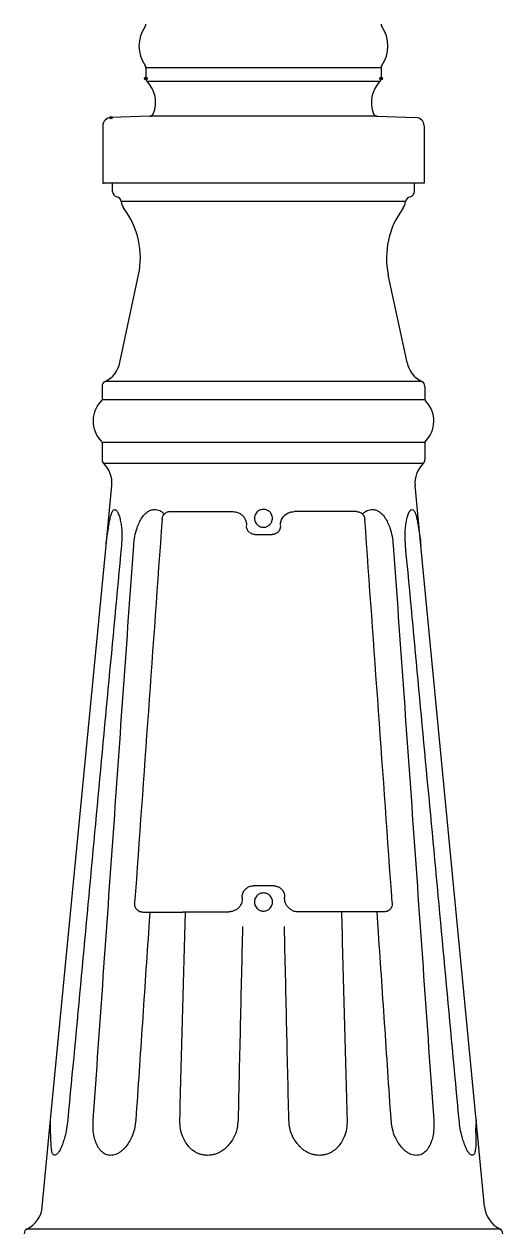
# Model space of a CAD drawing. Extents: x 0 to 275, y 0 to 470.
# Drawn here: x 54.8 to 84.8, y 46 to 121.9 of the extents above; entities that cross this region are included whole.
import ezdxf

# ---------------------------------------------------------------- set-up
doc = ezdxf.new("R2010")
doc.units = 0
doc.layers.add('LIVELLO_1', color=160, linetype='Continuous')

# ---------------------------------------------------------------- blocks, each defined once
blk = doc.blocks.new('AI9-BLK1')
at = {"layer": 'LIVELLO_1', "color": 7}
for p, q in [((-75.421, -116.039), (-75.421, -116.706)), ((-60.686, -116.039), (-75.421, -116.039)), ((-60.686, -116.039), (-60.686, -116.706)), ((-75.35, -116.884), (-60.758, -116.884)), ((-78.121, -119.672), (-78.121, -123.27)), ((-75.182, -119.071), (-77.605, -119.159)), ((-74.078, -119.071), (-75.182, -119.071)), ((-62.027, -119.071), (-74.078, -119.071)), ((-60.92, -119.071), (-62.027, -119.071)), ((-60.92, -119.071), (-58.503, -119.159)), ((-57.987, -119.672), (-57.987, -123.27)), ((-78.121, -123.27), (-78.043, -123.27)), ((-68.052, -123.27), (-78.043, -123.27)), ((-58.593, -123.27), (-77.515, -123.27)), ((-77.515, -123.785), (-77.515, -123.27)), ((-58.151, -123.27), (-68.052, -123.27)), ((-58.593, -123.785), (-58.593, -123.27)), ((-57.987, -123.27), (-58.151, -123.27)), ((-59.147, -124.425), (-76.961, -124.425)), ((-77.045, -134.519), (-75.878, -129.013)), ((-59.058, -134.519), (-60.232, -129.013)), ((-58.137, -135.697), (-77.97, -135.697)), ((-78.163, -136.007), (-78.163, -136.859)), ((-57.943, -136.007), (-57.943, -136.859)), ((-57.943, -136.859), (-78.163, -136.859)), ((-78.163, -139.5), (-57.943, -139.5)), ((-78.163, -139.5), (-78.163, -140.599)), ((-57.943, -139.5), (-57.943, -140.599)), ((-58.044, -140.841), (-78.063, -140.841)), ((-77.917, -145.981), (-77.559, -142.229)), ((-58.19, -145.981), (-58.552, -142.229)), ((-64.975, -143.86), (-66.137, -143.86)), ((-64.624, -143.86), (-64.975, -143.86)), ((-63.379, -143.86), (-64.624, -143.86)), ((-62.198, -143.855), (-63.379, -143.86)), ((-68.603, -145.289), (-67.806, -145.289)), ((-67.806, -145.289), (-67.507, -145.289)), ((-81.386, -181.985), (-77.917, -145.981)), ((-54.722, -181.985), (-58.19, -145.981)), ((-67.408, -167.316), (-68.7, -167.316)), ((-63.166, -168.947), (-65.877, -168.947)), ((-60.932, -168.951), (-63.166, -168.947)), ((-60.473, -168.951), (-60.932, -168.951)), ((-81.909, -187.445), (-81.386, -181.985)), ((-54.198, -187.445), (-54.722, -181.985)), ((-82.858, -188.82), (-53.25, -188.82))]:
    blk.add_line(p, q, dxfattribs=at)
for points in [[(-73.879, -143.842), (-73.808, -143.842), (-73.733, -143.842)], [(-75.401, -168.969), (-75.288, -168.969), (-75.176, -168.969)]]:
    blk.add_lwpolyline(points, dxfattribs=at)
for centre, major_axis, ratio in [((-75.423, -116.706), (0.0798, 0), 0.989437), ((-60.686, -116.706), (0.0814, 0), 0.969313), ((-77.605, -119.159), (0.0808, 0), 0.950981)]:
    blk.add_ellipse(centre, major_axis=major_axis, ratio=ratio, dxfattribs=at)
for points in [[(-75.47, -113.452), (-75.98, -114.185), (-75.98, -115.161), (-75.47, -115.896)], [(-75.47, -113.452), (-75.438, -113.407), (-75.421, -113.357), (-75.421, -113.303)], [(-60.686, -113.303), (-60.686, -113.357), (-60.673, -113.407), (-60.638, -113.452)], [(-60.638, -115.896), (-60.128, -115.161), (-60.128, -114.185), (-60.638, -113.452)], [(-75.421, -116.039), (-75.421, -115.987), (-75.438, -115.937), (-75.47, -115.896)], [(-60.638, -115.896), (-60.673, -115.937), (-60.686, -115.987), (-60.686, -116.039)], [(-75.421, -116.706), (-75.421, -116.774), (-75.396, -116.837), (-75.35, -116.884)], [(-60.758, -116.884), (-60.711, -116.837), (-60.686, -116.774), (-60.686, -116.706)], [(-74.956, -118.912), (-74.671, -118.221), (-74.824, -117.422), (-75.35, -116.884)], [(-60.758, -116.884), (-61.283, -117.422), (-61.436, -118.221), (-61.151, -118.912)], [(-75.182, -119.071), (-75.085, -119.071), (-74.998, -119.008), (-74.956, -118.912)], [(-61.151, -118.912), (-61.11, -119.008), (-61.022, -119.071), (-60.92, -119.071)], [(-77.605, -119.159), (-77.892, -119.159), (-78.121, -119.39), (-78.121, -119.672)], [(-57.987, -119.672), (-57.987, -119.39), (-58.218, -119.159), (-58.503, -119.159)], [(-77.515, -123.785), (-77.515, -123.953), (-77.396, -124.09), (-77.235, -124.122)], [(-76.961, -124.425), (-76.976, -124.274), (-77.086, -124.149), (-77.235, -124.122)], [(-58.868, -124.122), (-59.019, -124.149), (-59.133, -124.274), (-59.147, -124.425)], [(-58.868, -124.122), (-58.711, -124.09), (-58.593, -123.953), (-58.593, -123.785)], [(-76.961, -124.425), (-76.945, -124.583), (-76.887, -124.733), (-76.792, -124.859)], [(-76.961, -124.425), (-76.945, -124.583), (-76.887, -124.733), (-76.792, -124.859)], [(-75.878, -129.013), (-75.569, -127.559), (-75.903, -126.047), (-76.792, -124.859)], [(-59.315, -124.859), (-60.207, -126.047), (-60.538, -127.559), (-60.232, -129.013)], [(-59.315, -124.859), (-59.22, -124.733), (-59.162, -124.583), (-59.147, -124.425)], [(-77.97, -135.697), (-77.498, -135.466), (-77.155, -135.032), (-77.045, -134.519)], [(-59.058, -134.519), (-58.95, -135.032), (-58.61, -135.466), (-58.137, -135.697)], [(-77.97, -135.697), (-78.089, -135.756), (-78.163, -135.878), (-78.163, -136.007)], [(-57.943, -136.007), (-57.943, -135.878), (-58.019, -135.756), (-58.137, -135.697)], [(-78.163, -140.599), (-78.163, -140.687), (-78.128, -140.778), (-78.063, -140.841)], [(-77.559, -142.229), (-77.506, -141.716), (-77.692, -141.203), (-78.063, -140.841)], [(-58.044, -140.841), (-58.415, -141.203), (-58.603, -141.716), (-58.552, -142.229)], [(-58.044, -140.841), (-57.98, -140.778), (-57.943, -140.687), (-57.943, -140.599)], [(-82.858, -188.82), (-82.325, -188.555), (-81.967, -188.04), (-81.909, -187.445)], [(-54.198, -187.445), (-54.141, -188.04), (-53.782, -188.555), (-53.25, -188.82)], [(-82.858, -188.82), (-82.974, -188.879), (-83.043, -188.996), (-83.043, -189.127)], [(-53.06, -189.127), (-53.06, -188.996), (-53.133, -188.879), (-53.25, -188.82)]]:
    blk.add_open_spline(points, degree=3, dxfattribs=at)
for points, knots in [([(-78.163, -136.859), (-78.892, -137.56), (-78.918, -138.718), (-78.216, -139.446), (-78.2, -139.462), (-78.182, -139.482), (-78.163, -139.5)], [0, 0, 0, 0, 1, 1, 1, 2, 2, 2, 2]), ([(-57.943, -139.5), (-57.218, -138.801), (-57.192, -137.641), (-57.892, -136.913), (-57.91, -136.893), (-57.924, -136.875), (-57.943, -136.859)], [0, 0, 0, 0, 1, 1, 1, 2, 2, 2, 2]), ([(-77.917, -145.981), (-77.895, -145.786), (-77.873, -145.596), (-77.848, -145.404), (-77.825, -145.232), (-77.795, -145.06), (-77.767, -144.893), (-77.749, -144.78), (-77.734, -144.665), (-77.712, -144.556), (-77.692, -144.45), (-77.672, -144.346), (-77.648, -144.244), (-77.637, -144.194), (-77.628, -144.149), (-77.612, -144.106), (-77.603, -144.056), (-77.586, -144.013), (-77.568, -143.968), (-77.561, -143.941), (-77.551, -143.911), (-77.535, -143.88), (-77.524, -143.853), (-77.506, -143.828), (-77.484, -143.803), (-77.473, -143.783), (-77.454, -143.765), (-77.434, -143.753), (-77.415, -143.74), (-77.394, -143.731), (-77.371, -143.731), (-77.348, -143.731), (-77.323, -143.74), (-77.306, -143.753), (-77.283, -143.765), (-77.265, -143.783), (-77.246, -143.803), (-77.228, -143.828), (-77.209, -143.853), (-77.19, -143.88), (-77.177, -143.905), (-77.162, -143.941), (-77.151, -143.968), (-77.133, -144.013), (-77.118, -144.056), (-77.1, -144.102), (-77.086, -144.149), (-77.069, -144.192), (-77.058, -144.244), (-77.033, -144.343), (-77.012, -144.45), (-76.994, -144.556), (-76.972, -144.665), (-76.956, -144.78), (-76.945, -144.893), (-76.932, -145.062), (-76.924, -145.237), (-76.924, -145.408), (-76.924, -145.596), (-76.943, -145.786), (-76.954, -145.981)], [0, 0, 0, 0, 1, 1, 1, 2, 2, 2, 3, 3, 3, 4, 4, 4, 5, 5, 5, 6, 6, 6, 7, 7, 7, 8, 8, 8, 9, 9, 9, 10, 10, 10, 11, 11, 11, 12, 12, 12, 13, 13, 13, 14, 14, 14, 15, 15, 15, 16, 16, 16, 17, 17, 17, 18, 18, 18, 19, 19, 19, 20, 20, 20, 20]), ([(-76.183, -145.981), (-76.167, -145.781), (-76.144, -145.589), (-76.112, -145.397), (-76.079, -145.221), (-76.031, -145.049), (-75.975, -144.882), (-75.935, -144.764), (-75.887, -144.651), (-75.831, -144.54), (-75.785, -144.434), (-75.728, -144.337), (-75.666, -144.237), (-75.635, -144.192), (-75.604, -144.149), (-75.569, -144.106), (-75.535, -144.065), (-75.5, -144.025), (-75.463, -143.986), (-75.428, -143.959), (-75.401, -143.934), (-75.368, -143.905), (-75.339, -143.885), (-75.306, -143.864), (-75.275, -143.846)], [0, 0, 0, 0, 1, 1, 1, 2, 2, 2, 3, 3, 3, 4, 4, 4, 5, 5, 5, 6, 6, 6, 7, 7, 7, 8, 8, 8, 8]), ([(-75.275, -143.846), (-75.255, -143.83), (-75.231, -143.819), (-75.211, -143.808), (-75.182, -143.796), (-75.155, -143.783), (-75.129, -143.772), (-75.088, -143.76), (-75.054, -143.749), (-75.012, -143.74), (-74.972, -143.731), (-74.93, -143.729), (-74.886, -143.729), (-74.833, -143.729), (-74.771, -143.731), (-74.716, -143.746), (-74.657, -143.76), (-74.601, -143.776), (-74.55, -143.796), (-74.513, -143.817), (-74.477, -143.835), (-74.44, -143.855), (-74.407, -143.873), (-74.378, -143.898), (-74.349, -143.925), (-74.331, -143.941), (-74.312, -143.95), (-74.294, -143.968), (-74.283, -143.979), (-74.272, -143.991), (-74.261, -143.998)], [0, 0, 0, 0, 1, 1, 1, 2, 2, 2, 3, 3, 3, 4, 4, 4, 5, 5, 5, 6, 6, 6, 7, 7, 7, 8, 8, 8, 9, 9, 9, 10, 10, 10, 10]), ([(-74.378, -144.192), (-74.363, -144.156), (-74.349, -144.124), (-74.331, -144.09), (-74.307, -144.056), (-74.287, -144.029), (-74.261, -143.998)], [0, 0, 0, 0, 1, 1, 1, 2, 2, 2, 2]), ([(-74.261, -143.998), (-74.232, -143.973), (-74.206, -143.943), (-74.173, -143.923), (-74.141, -143.898), (-74.104, -143.885), (-74.067, -143.871)], [0, 0, 0, 0, 1, 1, 1, 2, 2, 2, 2]), ([(-74.067, -143.871), (-74.042, -143.864), (-74.011, -143.86), (-73.986, -143.855), (-73.956, -143.848), (-73.93, -143.846), (-73.903, -143.842)], [0, 0, 0, 0, 1, 1, 1, 2, 2, 2, 2]), ([(-73.733, -143.842), (-73.527, -143.842), (-73.319, -143.846), (-73.11, -143.848), (-72.904, -143.848), (-72.696, -143.848), (-72.493, -143.853)], [0, 0, 0, 0, 1, 1, 1, 2, 2, 2, 2]), ([(-72.493, -143.853), (-72.493, -143.853), (-72.24, -143.853), (-72.24, -143.853), (-72.24, -143.853), (-71.941, -143.853), (-71.941, -143.853), (-71.941, -143.853), (-71.554, -143.853), (-71.554, -143.853), (-71.411, -143.855), (-71.267, -143.855), (-71.126, -143.855)], [0, 0, 0, 0, 1, 1, 1, 2, 2, 2, 3, 3, 3, 4, 4, 4, 4]), ([(-71.126, -143.855), (-71.126, -143.855), (-70.547, -143.855), (-70.547, -143.855), (-70.353, -143.86), (-70.163, -143.86), (-69.968, -143.86)], [0, 0, 0, 0, 1, 1, 1, 2, 2, 2, 2]), ([(-69.968, -143.86), (-69.913, -143.86), (-69.858, -143.864), (-69.804, -143.873), (-69.751, -143.88), (-69.7, -143.896), (-69.654, -143.918), (-69.605, -143.937), (-69.561, -143.959), (-69.517, -143.984), (-69.48, -144.007), (-69.447, -144.036), (-69.411, -144.061), (-69.383, -144.09), (-69.352, -144.117), (-69.327, -144.145), (-69.316, -144.156), (-69.309, -144.167), (-69.297, -144.176), (-69.294, -144.185), (-69.286, -144.192), (-69.283, -144.201)], [0, 0, 0, 0, 1, 1, 1, 2, 2, 2, 3, 3, 3, 4, 4, 4, 5, 5, 5, 6, 6, 6, 7, 7, 7, 7]), ([(-68.052, -143.717), (-68.121, -143.722), (-68.19, -143.729), (-68.253, -143.749), (-68.316, -143.772), (-68.366, -143.803), (-68.415, -143.848), (-68.452, -143.88), (-68.484, -143.916), (-68.51, -143.955), (-68.536, -143.993), (-68.559, -144.036), (-68.577, -144.079), (-68.587, -144.113), (-68.598, -144.145), (-68.605, -144.176), (-68.612, -144.208), (-68.612, -144.244), (-68.612, -144.276), (-68.612, -144.31), (-68.612, -144.343), (-68.605, -144.375), (-68.598, -144.409), (-68.591, -144.441), (-68.577, -144.47), (-68.559, -144.515), (-68.536, -144.556), (-68.51, -144.597), (-68.484, -144.633), (-68.452, -144.671), (-68.415, -144.703), (-68.366, -144.741), (-68.316, -144.78), (-68.253, -144.802), (-68.19, -144.823), (-68.121, -144.83), (-68.052, -144.834)], [0, 0, 0, 0, 1, 1, 1, 2, 2, 2, 3, 3, 3, 4, 4, 4, 5, 5, 5, 6, 6, 6, 7, 7, 7, 8, 8, 8, 9, 9, 9, 10, 10, 10, 11, 11, 11, 12, 12, 12, 12]), ([(-67.841, -143.758), (-67.876, -143.746), (-67.911, -143.731), (-67.945, -143.729), (-67.98, -143.722), (-68.017, -143.717), (-68.052, -143.717)], [0, 0, 0, 0, 1, 1, 1, 2, 2, 2, 2]), ([(-67.818, -144.784), (-67.787, -144.766), (-67.759, -144.753), (-67.734, -144.73), (-67.704, -144.717), (-67.679, -144.692), (-67.655, -144.667), (-67.63, -144.642), (-67.609, -144.617), (-67.586, -144.585), (-67.567, -144.556), (-67.551, -144.522), (-67.535, -144.491), (-67.526, -144.456), (-67.514, -144.425), (-67.507, -144.387), (-67.496, -144.35), (-67.496, -144.314), (-67.496, -144.276), (-67.496, -144.237), (-67.496, -144.201), (-67.507, -144.167), (-67.514, -144.126), (-67.526, -144.093), (-67.535, -144.061), (-67.551, -144.025), (-67.567, -143.993), (-67.591, -143.961), (-67.609, -143.934), (-67.635, -143.902), (-67.66, -143.878), (-67.686, -143.853), (-67.716, -143.83), (-67.743, -143.808), (-67.774, -143.79), (-67.806, -143.776), (-67.841, -143.758)], [0, 0, 0, 0, 1, 1, 1, 2, 2, 2, 3, 3, 3, 4, 4, 4, 5, 5, 5, 6, 6, 6, 7, 7, 7, 8, 8, 8, 9, 9, 9, 10, 10, 10, 11, 11, 11, 12, 12, 12, 12]), ([(-66.799, -144.169), (-66.799, -144.167), (-66.791, -144.16), (-66.789, -144.156), (-66.785, -144.151), (-66.78, -144.145), (-66.778, -144.142), (-66.771, -144.138), (-66.767, -144.135), (-66.762, -144.126), (-66.76, -144.124), (-66.755, -144.12), (-66.753, -144.117), (-66.747, -144.113), (-66.743, -144.109), (-66.741, -144.106), (-66.736, -144.102), (-66.734, -144.097), (-66.727, -144.093), (-66.727, -144.09), (-66.723, -144.086), (-66.716, -144.081), (-66.716, -144.079), (-66.711, -144.074), (-66.704, -144.072), (-66.704, -144.068), (-66.702, -144.068), (-66.692, -144.061), (-66.69, -144.061), (-66.69, -144.056), (-66.683, -144.054), (-66.678, -144.05), (-66.678, -144.047), (-66.672, -144.047), (-66.667, -144.043), (-66.667, -144.038), (-66.66, -144.036), (-66.66, -144.036), (-66.658, -144.036), (-66.658, -144.031), (-66.653, -144.031), (-66.648, -144.029), (-66.648, -144.029), (-66.648, -144.025), (-66.646, -144.025), (-66.646, -144.025), (-66.641, -144.025), (-66.639, -144.02), (-66.639, -144.018), (-66.639, -144.018), (-66.634, -144.018), (-66.634, -144.018), (-66.63, -144.013), (-66.627, -144.013), (-66.627, -144.013), (-66.627, -144.013), (-66.623, -144.011), (-66.623, -144.011), (-66.623, -144.011), (-66.623, -144.007), (-66.621, -144.007), (-66.621, -144.007), (-66.616, -144.007), (-66.616, -144.007)], [0, 0, 0, 0, 1, 1, 1, 2, 2, 2, 3, 3, 3, 4, 4, 4, 5, 5, 5, 6, 6, 6, 7, 7, 7, 8, 8, 8, 9, 9, 9, 10, 10, 10, 11, 11, 11, 12, 12, 12, 13, 13, 13, 14, 14, 14, 15, 15, 15, 16, 16, 16, 17, 17, 17, 18, 18, 18, 19, 19, 19, 20, 20, 20, 21, 21, 21, 21]), ([(-66.799, -144.169), (-66.797, -144.167), (-66.791, -144.16), (-66.789, -144.156), (-66.78, -144.145), (-66.771, -144.138), (-66.767, -144.131), (-66.755, -144.12), (-66.743, -144.109), (-66.734, -144.097), (-66.723, -144.09), (-66.711, -144.079), (-66.702, -144.068), (-66.685, -144.056), (-66.672, -144.047), (-66.658, -144.031), (-66.641, -144.025), (-66.627, -144.013), (-66.616, -144.007)], [0, 0, 0, 0, 1, 1, 1, 2, 2, 2, 3, 3, 3, 4, 4, 4, 5, 5, 5, 6, 6, 6, 6]), ([(-66.616, -144.007), (-66.602, -143.993), (-66.59, -143.991), (-66.579, -143.979), (-66.565, -143.973), (-66.551, -143.961), (-66.533, -143.955), (-66.51, -143.943), (-66.488, -143.934), (-66.464, -143.923), (-66.438, -143.911), (-66.407, -143.902), (-66.382, -143.891)], [0, 0, 0, 0, 1, 1, 1, 2, 2, 2, 3, 3, 3, 4, 4, 4, 4]), ([(-66.616, -144.007), (-66.579, -143.979), (-66.539, -143.959), (-66.502, -143.941), (-66.464, -143.923), (-66.422, -143.905), (-66.382, -143.891)], [0, 0, 0, 0, 1, 1, 1, 2, 2, 2, 2]), ([(-66.382, -143.891), (-66.34, -143.885), (-66.301, -143.873), (-66.263, -143.871), (-66.225, -143.864), (-66.183, -143.86), (-66.144, -143.86)], [0, 0, 0, 0, 1, 1, 1, 2, 2, 2, 2]), ([(-66.382, -143.891), (-66.364, -143.889), (-66.349, -143.885), (-66.331, -143.88), (-66.316, -143.878), (-66.299, -143.873), (-66.283, -143.871)], [0, 0, 0, 0, 1, 1, 1, 2, 2, 2, 2]), ([(-62.198, -143.855), (-62.173, -143.86), (-62.147, -143.866), (-62.117, -143.871), (-62.092, -143.873), (-62.063, -143.88), (-62.039, -143.885)], [0, 0, 0, 0, 1, 1, 1, 2, 2, 2, 2]), ([(-62.039, -143.885), (-62.001, -143.898), (-61.968, -143.916), (-61.939, -143.937), (-61.909, -143.955), (-61.881, -143.979), (-61.853, -144.007)], [0, 0, 0, 0, 1, 1, 1, 2, 2, 2, 2]), ([(-61.853, -144.007), (-61.844, -143.993), (-61.827, -143.984), (-61.818, -143.973), (-61.8, -143.959), (-61.782, -143.941), (-61.763, -143.925), (-61.73, -143.898), (-61.701, -143.878), (-61.663, -143.855), (-61.631, -143.835), (-61.594, -143.817), (-61.557, -143.796), (-61.504, -143.776), (-61.448, -143.76), (-61.392, -143.746), (-61.334, -143.731), (-61.277, -143.729), (-61.217, -143.729), (-61.177, -143.729), (-61.135, -143.731), (-61.096, -143.74), (-61.057, -143.749), (-61.015, -143.76), (-60.978, -143.772), (-60.952, -143.783), (-60.925, -143.796), (-60.899, -143.808), (-60.876, -143.819), (-60.855, -143.83), (-60.832, -143.846)], [0, 0, 0, 0, 1, 1, 1, 2, 2, 2, 3, 3, 3, 4, 4, 4, 5, 5, 5, 6, 6, 6, 7, 7, 7, 8, 8, 8, 9, 9, 9, 10, 10, 10, 10]), ([(-61.853, -144.007), (-61.825, -144.036), (-61.8, -144.068), (-61.782, -144.102), (-61.758, -144.135), (-61.745, -144.169), (-61.725, -144.208)], [0, 0, 0, 0, 1, 1, 1, 2, 2, 2, 2]), ([(-60.832, -143.846), (-60.8, -143.864), (-60.77, -143.885), (-60.742, -143.905), (-60.707, -143.934), (-60.68, -143.959), (-60.645, -143.986), (-60.605, -144.025), (-60.568, -144.065), (-60.536, -144.106), (-60.503, -144.149), (-60.468, -144.192), (-60.441, -144.237), (-60.378, -144.337), (-60.322, -144.434), (-60.276, -144.54), (-60.221, -144.651), (-60.172, -144.764), (-60.132, -144.882), (-60.075, -145.049), (-60.031, -145.221), (-59.997, -145.397), (-59.964, -145.589), (-59.943, -145.781), (-59.925, -145.981)], [0, 0, 0, 0, 1, 1, 1, 2, 2, 2, 3, 3, 3, 4, 4, 4, 5, 5, 5, 6, 6, 6, 7, 7, 7, 8, 8, 8, 8]), ([(-59.156, -145.981), (-59.165, -145.786), (-59.184, -145.596), (-59.184, -145.408), (-59.184, -145.237), (-59.177, -145.062), (-59.162, -144.893), (-59.151, -144.78), (-59.133, -144.665), (-59.114, -144.556), (-59.096, -144.45), (-59.076, -144.343), (-59.049, -144.244), (-59.038, -144.192), (-59.023, -144.149), (-59.008, -144.102), (-58.99, -144.056), (-58.975, -144.013), (-58.957, -143.968), (-58.945, -143.937), (-58.931, -143.905), (-58.917, -143.88), (-58.901, -143.853), (-58.88, -143.828), (-58.862, -143.803), (-58.844, -143.783), (-58.824, -143.765), (-58.804, -143.753), (-58.78, -143.74), (-58.76, -143.731), (-58.736, -143.731), (-58.716, -143.731), (-58.693, -143.74), (-58.674, -143.753), (-58.654, -143.765), (-58.634, -143.783), (-58.621, -143.803), (-58.603, -143.828), (-58.584, -143.853), (-58.572, -143.88), (-58.559, -143.911), (-58.546, -143.941), (-58.535, -143.968), (-58.521, -144.013), (-58.508, -144.056), (-58.495, -144.106), (-58.48, -144.149), (-58.471, -144.194), (-58.459, -144.244), (-58.436, -144.346), (-58.415, -144.45), (-58.396, -144.556), (-58.376, -144.665), (-58.36, -144.78), (-58.338, -144.893), (-58.313, -145.06), (-58.283, -145.232), (-58.262, -145.404), (-58.232, -145.596), (-58.214, -145.786), (-58.19, -145.981)], [0, 0, 0, 0, 1, 1, 1, 2, 2, 2, 3, 3, 3, 4, 4, 4, 5, 5, 5, 6, 6, 6, 7, 7, 7, 8, 8, 8, 9, 9, 9, 10, 10, 10, 11, 11, 11, 12, 12, 12, 13, 13, 13, 14, 14, 14, 15, 15, 15, 16, 16, 16, 17, 17, 17, 18, 18, 18, 19, 19, 19, 20, 20, 20, 20]), ([(-74.407, -144.337), (-74.692, -148.341), (-74.979, -152.355), (-75.264, -156.361), (-75.551, -160.368), (-75.836, -164.379), (-76.125, -168.391)], [0, 0, 0, 0, 1, 1, 1, 2, 2, 2, 2]), ([(-74.407, -144.337), (-74.405, -144.31), (-74.396, -144.287), (-74.393, -144.262), (-74.387, -144.237), (-74.382, -144.215), (-74.378, -144.192)], [0, 0, 0, 0, 1, 1, 1, 2, 2, 2, 2]), ([(-69.283, -144.201), (-69.239, -144.267), (-69.197, -144.332), (-69.173, -144.402), (-69.144, -144.47), (-69.128, -144.547), (-69.119, -144.626)], [0, 0, 0, 0, 1, 1, 1, 2, 2, 2, 2]), ([(-69.122, -144.585), (-69.122, -144.604), (-69.122, -144.621), (-69.119, -144.64), (-69.119, -144.64), (-69.119, -144.699), (-69.119, -144.699)], [0, 0, 0, 0, 1, 1, 1, 2, 2, 2, 2]), ([(-69.084, -144.954), (-69.093, -144.922), (-69.102, -144.888), (-69.113, -144.854), (-69.115, -144.818), (-69.115, -144.787), (-69.115, -144.748)], [0, 0, 0, 0, 1, 1, 1, 2, 2, 2, 2]), ([(-68.052, -144.834), (-68.013, -144.83), (-67.971, -144.83), (-67.931, -144.823), (-67.894, -144.816), (-67.856, -144.798), (-67.818, -144.784)], [0, 0, 0, 0, 1, 1, 1, 2, 2, 2, 2]), ([(-66.994, -144.748), (-66.994, -144.787), (-66.994, -144.818), (-66.998, -144.854), (-67.001, -144.888), (-67.012, -144.922), (-67.023, -144.954)], [0, 0, 0, 0, 1, 1, 1, 2, 2, 2, 2]), ([(-66.992, -144.626), (-66.981, -144.583), (-66.979, -144.54), (-66.968, -144.497), (-66.956, -144.456), (-66.943, -144.416), (-66.924, -144.375)], [0, 0, 0, 0, 1, 1, 1, 2, 2, 2, 2]), ([(-66.992, -144.699), (-66.992, -144.676), (-66.986, -144.658), (-66.986, -144.64), (-66.986, -144.64), (-66.986, -144.585), (-66.986, -144.585)], [0, 0, 0, 0, 1, 1, 1, 2, 2, 2, 2]), ([(-66.986, -144.585), (-66.979, -144.547), (-66.972, -144.513), (-66.961, -144.477), (-66.954, -144.445), (-66.937, -144.409), (-66.924, -144.375)], [0, 0, 0, 0, 1, 1, 1, 2, 2, 2, 2]), ([(-66.924, -144.375), (-66.924, -144.375), (-66.924, -144.368), (-66.924, -144.368), (-66.919, -144.368), (-66.919, -144.364), (-66.919, -144.364), (-66.919, -144.362), (-66.917, -144.357), (-66.917, -144.357), (-66.917, -144.352), (-66.912, -144.352), (-66.912, -144.35), (-66.912, -144.346), (-66.912, -144.346), (-66.91, -144.343), (-66.91, -144.343), (-66.91, -144.337), (-66.91, -144.337), (-66.906, -144.337), (-66.906, -144.332), (-66.906, -144.332), (-66.903, -144.328), (-66.903, -144.326), (-66.903, -144.326), (-66.903, -144.326), (-66.899, -144.321), (-66.899, -144.321), (-66.899, -144.319), (-66.899, -144.314), (-66.894, -144.314), (-66.894, -144.31), (-66.894, -144.31), (-66.891, -144.31), (-66.891, -144.31), (-66.891, -144.303), (-66.891, -144.303), (-66.891, -144.3), (-66.887, -144.3), (-66.887, -144.3), (-66.887, -144.296), (-66.887, -144.294), (-66.884, -144.294), (-66.884, -144.294), (-66.88, -144.287), (-66.88, -144.287), (-66.88, -144.287), (-66.88, -144.28), (-66.88, -144.28), (-66.875, -144.28), (-66.875, -144.276), (-66.875, -144.276), (-66.875, -144.276), (-66.875, -144.274), (-66.873, -144.269), (-66.873, -144.269), (-66.868, -144.269), (-66.868, -144.267), (-66.868, -144.267), (-66.866, -144.262), (-66.866, -144.262), (-66.866, -144.262), (-66.866, -144.258), (-66.866, -144.258), (-66.866, -144.258), (-66.862, -144.255), (-66.862, -144.255), (-66.859, -144.251), (-66.859, -144.248), (-66.859, -144.248), (-66.859, -144.248), (-66.855, -144.244), (-66.855, -144.244), (-66.855, -144.244), (-66.855, -144.239), (-66.855, -144.239), (-66.85, -144.237), (-66.85, -144.237), (-66.848, -144.237), (-66.848, -144.237), (-66.848, -144.233), (-66.848, -144.233), (-66.848, -144.23), (-66.842, -144.23), (-66.842, -144.226), (-66.842, -144.226), (-66.84, -144.224), (-66.84, -144.224), (-66.84, -144.224), (-66.836, -144.224), (-66.836, -144.219), (-66.836, -144.219), (-66.836, -144.215), (-66.836, -144.215), (-66.831, -144.215), (-66.831, -144.212), (-66.831, -144.212), (-66.831, -144.212), (-66.829, -144.208), (-66.829, -144.208), (-66.829, -144.208), (-66.824, -144.206), (-66.824, -144.206), (-66.824, -144.206), (-66.824, -144.201), (-66.824, -144.201), (-66.824, -144.201), (-66.822, -144.201), (-66.822, -144.201), (-66.822, -144.201), (-66.822, -144.194), (-66.822, -144.194), (-66.822, -144.194), (-66.822, -144.192), (-66.817, -144.192), (-66.817, -144.192), (-66.815, -144.192), (-66.815, -144.192), (-66.815, -144.192), (-66.815, -144.187), (-66.815, -144.187), (-66.815, -144.187), (-66.815, -144.185), (-66.815, -144.185), (-66.815, -144.185), (-66.811, -144.185), (-66.811, -144.185), (-66.811, -144.185), (-66.811, -144.181), (-66.811, -144.181), (-66.811, -144.181), (-66.806, -144.176), (-66.806, -144.176), (-66.806, -144.176), (-66.804, -144.176), (-66.804, -144.176), (-66.804, -144.176), (-66.804, -144.174), (-66.804, -144.174), (-66.804, -144.174), (-66.804, -144.169), (-66.804, -144.169), (-66.804, -144.169), (-66.799, -144.169), (-66.799, -144.169)], [0, 0, 0, 0, 1, 1, 1, 2, 2, 2, 3, 3, 3, 4, 4, 4, 5, 5, 5, 6, 6, 6, 7, 7, 7, 8, 8, 8, 9, 9, 9, 10, 10, 10, 11, 11, 11, 12, 12, 12, 13, 13, 13, 14, 14, 14, 15, 15, 15, 16, 16, 16, 17, 17, 17, 18, 18, 18, 19, 19, 19, 20, 20, 20, 21, 21, 21, 22, 22, 22, 23, 23, 23, 24, 24, 24, 25, 25, 25, 26, 26, 26, 27, 27, 27, 28, 28, 28, 29, 29, 29, 30, 30, 30, 31, 31, 31, 32, 32, 32, 33, 33, 33, 34, 34, 34, 35, 35, 35, 36, 36, 36, 37, 37, 37, 38, 38, 38, 39, 39, 39, 40, 40, 40, 41, 41, 41, 42, 42, 42, 43, 43, 43, 44, 44, 44, 45, 45, 45, 46, 46, 46, 47, 47, 47, 48, 48, 48, 48]), ([(-66.924, -144.375), (-66.919, -144.362), (-66.91, -144.343), (-66.903, -144.326), (-66.891, -144.31), (-66.884, -144.294), (-66.875, -144.276), (-66.866, -144.258), (-66.855, -144.239), (-66.84, -144.224), (-66.824, -144.206), (-66.815, -144.187), (-66.799, -144.169)], [0, 0, 0, 0, 1, 1, 1, 2, 2, 2, 3, 3, 3, 4, 4, 4, 4]), ([(-61.725, -144.208), (-61.723, -144.233), (-61.719, -144.255), (-61.714, -144.276), (-61.712, -144.303), (-61.705, -144.326), (-61.701, -144.35)], [0, 0, 0, 0, 1, 1, 1, 2, 2, 2, 2]), ([(-59.987, -168.368), (-60.272, -164.366), (-60.556, -160.361), (-60.844, -156.359), (-61.129, -152.357), (-61.416, -148.355), (-61.701, -144.35)], [0, 0, 0, 0, 1, 1, 1, 2, 2, 2, 2]), ([(-69.033, -145.045), (-69.045, -145.035), (-69.051, -145.017), (-69.058, -145.001), (-69.066, -144.986), (-69.075, -144.97), (-69.084, -144.954)], [0, 0, 0, 0, 1, 1, 1, 2, 2, 2, 2]), ([(-68.925, -145.171), (-68.945, -145.155), (-68.969, -145.133), (-68.987, -145.114), (-69.005, -145.094), (-69.02, -145.074), (-69.033, -145.045)], [0, 0, 0, 0, 1, 1, 1, 2, 2, 2, 2]), ([(-68.603, -145.289), (-68.649, -145.284), (-68.704, -145.282), (-68.755, -145.266), (-68.804, -145.246), (-68.848, -145.221), (-68.892, -145.196)], [0, 0, 0, 0, 1, 1, 1, 2, 2, 2, 2]), ([(-67.403, -145.277), (-67.421, -145.282), (-67.441, -145.282), (-67.454, -145.282), (-67.473, -145.284), (-67.491, -145.289), (-67.507, -145.289)], [0, 0, 0, 0, 1, 1, 1, 2, 2, 2, 2]), ([(-67.184, -145.171), (-67.188, -145.178), (-67.2, -145.187), (-67.206, -145.194), (-67.22, -145.201), (-67.232, -145.212), (-67.244, -145.214), (-67.269, -145.23), (-67.29, -145.243), (-67.315, -145.25), (-67.341, -145.264), (-67.376, -145.271), (-67.403, -145.277)], [0, 0, 0, 0, 1, 1, 1, 2, 2, 2, 3, 3, 3, 4, 4, 4, 4]), ([(-67.07, -145.049), (-67.089, -145.074), (-67.105, -145.094), (-67.12, -145.114), (-67.14, -145.133), (-67.162, -145.155), (-67.184, -145.171)], [0, 0, 0, 0, 1, 1, 1, 2, 2, 2, 2]), ([(-67.023, -144.954), (-67.032, -144.97), (-67.042, -144.988), (-67.049, -145.001), (-67.056, -145.017), (-67.063, -145.035), (-67.07, -145.049)], [0, 0, 0, 0, 1, 1, 1, 2, 2, 2, 2]), ([(-76.954, -145.981), (-77.515, -151.979), (-78.074, -157.98), (-78.635, -163.981), (-79.19, -169.985), (-79.751, -175.984), (-80.312, -181.985)], [0, 0, 0, 0, 1, 1, 1, 2, 2, 2, 2]), ([(-78.719, -181.985), (-78.297, -175.984), (-77.88, -169.985), (-77.454, -163.981), (-77.033, -157.98), (-76.609, -151.979), (-76.183, -145.981)], [0, 0, 0, 0, 1, 1, 1, 2, 2, 2, 2]), ([(-59.925, -145.981), (-59.498, -151.979), (-59.074, -157.98), (-58.649, -163.981), (-58.227, -169.985), (-57.81, -175.984), (-57.389, -181.985)], [0, 0, 0, 0, 1, 1, 1, 2, 2, 2, 2]), ([(-55.796, -181.985), (-56.356, -175.984), (-56.913, -169.985), (-57.472, -163.981), (-58.033, -157.98), (-58.593, -151.979), (-59.156, -145.981)], [0, 0, 0, 0, 1, 1, 1, 2, 2, 2, 2]), ([(-69.316, -167.71), (-69.309, -167.694), (-69.304, -167.683), (-69.297, -167.674), (-69.29, -167.658), (-69.283, -167.644), (-69.272, -167.631), (-69.261, -167.617), (-69.25, -167.599), (-69.239, -167.585), (-69.228, -167.568), (-69.216, -167.552), (-69.202, -167.54), (-69.188, -167.522), (-69.173, -167.509), (-69.153, -167.493), (-69.14, -167.479), (-69.119, -167.464), (-69.1, -167.455), (-69.077, -167.43), (-69.051, -167.416), (-69.024, -167.403), (-68.996, -167.387), (-68.969, -167.378), (-68.943, -167.366), (-68.901, -167.346), (-68.866, -167.335), (-68.825, -167.332), (-68.786, -167.321), (-68.742, -167.321), (-68.7, -167.316)], [0, 0, 0, 0, 1, 1, 1, 2, 2, 2, 3, 3, 3, 4, 4, 4, 5, 5, 5, 6, 6, 6, 7, 7, 7, 8, 8, 8, 9, 9, 9, 10, 10, 10, 10]), ([(-67.408, -167.316), (-67.396, -167.316), (-67.383, -167.321), (-67.366, -167.321), (-67.352, -167.321), (-67.339, -167.321), (-67.326, -167.323)], [0, 0, 0, 0, 1, 1, 1, 2, 2, 2, 2]), ([(-67.326, -167.323), (-67.295, -167.328), (-67.264, -167.332), (-67.232, -167.342), (-67.206, -167.346), (-67.176, -167.359), (-67.151, -167.368), (-67.125, -167.38), (-67.1, -167.391), (-67.079, -167.403), (-67.056, -167.416), (-67.032, -167.43), (-67.012, -167.448), (-66.994, -167.461), (-66.975, -167.475), (-66.956, -167.491), (-66.937, -167.504), (-66.919, -167.522), (-66.906, -167.536), (-66.891, -167.552), (-66.88, -167.568), (-66.868, -167.585), (-66.855, -167.599), (-66.848, -167.617), (-66.836, -167.631), (-66.824, -167.644), (-66.817, -167.658), (-66.811, -167.674), (-66.804, -167.683), (-66.799, -167.699), (-66.791, -167.71)], [0, 0, 0, 0, 1, 1, 1, 2, 2, 2, 3, 3, 3, 4, 4, 4, 5, 5, 5, 6, 6, 6, 7, 7, 7, 8, 8, 8, 9, 9, 9, 10, 10, 10, 10]), ([(-69.383, -168.047), (-69.383, -168.135), (-69.383, -168.223), (-69.404, -168.309), (-69.418, -168.386), (-69.453, -168.467), (-69.496, -168.533), (-69.524, -168.58), (-69.557, -168.626), (-69.593, -168.664), (-69.628, -168.703), (-69.663, -168.734), (-69.705, -168.768), (-69.723, -168.782), (-69.745, -168.795), (-69.767, -168.809), (-69.781, -168.823), (-69.804, -168.834), (-69.82, -168.847)], [0, 0, 0, 0, 1, 1, 1, 2, 2, 2, 3, 3, 3, 4, 4, 4, 5, 5, 5, 6, 6, 6, 6]), ([(-69.383, -168.047), (-69.383, -168.002), (-69.383, -167.963), (-69.378, -167.918), (-69.374, -167.884), (-69.365, -167.85), (-69.356, -167.814), (-69.348, -167.794), (-69.341, -167.771), (-69.334, -167.753), (-69.327, -167.739), (-69.323, -167.724), (-69.316, -167.71)], [0, 0, 0, 0, 1, 1, 1, 2, 2, 2, 3, 3, 3, 4, 4, 4, 4]), ([(-68.052, -167.762), (-68.121, -167.764), (-68.194, -167.771), (-68.258, -167.796), (-68.316, -167.814), (-68.375, -167.852), (-68.422, -167.896), (-68.459, -167.927), (-68.492, -167.963), (-68.517, -168.002), (-68.547, -168.042), (-68.568, -168.083), (-68.585, -168.128), (-68.598, -168.16), (-68.605, -168.191), (-68.612, -168.23), (-68.618, -168.262), (-68.623, -168.295), (-68.623, -168.33), (-68.623, -168.366), (-68.618, -168.397), (-68.612, -168.431), (-68.605, -168.463), (-68.598, -168.497), (-68.585, -168.531), (-68.568, -168.574), (-68.547, -168.615), (-68.517, -168.655), (-68.492, -168.693), (-68.459, -168.732), (-68.422, -168.764), (-68.375, -168.807), (-68.316, -168.841), (-68.258, -168.863), (-68.194, -168.884), (-68.121, -168.895), (-68.052, -168.897)], [0, 0, 0, 0, 1, 1, 1, 2, 2, 2, 3, 3, 3, 4, 4, 4, 5, 5, 5, 6, 6, 6, 7, 7, 7, 8, 8, 8, 9, 9, 9, 10, 10, 10, 11, 11, 11, 12, 12, 12, 12]), ([(-68.052, -168.897), (-67.987, -168.895), (-67.913, -168.884), (-67.847, -168.863), (-67.787, -168.841), (-67.734, -168.807), (-67.686, -168.764), (-67.648, -168.732), (-67.616, -168.693), (-67.591, -168.655), (-67.56, -168.615), (-67.54, -168.574), (-67.526, -168.531), (-67.509, -168.497), (-67.503, -168.463), (-67.491, -168.431), (-67.489, -168.397), (-67.485, -168.366), (-67.485, -168.33), (-67.485, -168.295), (-67.489, -168.262), (-67.496, -168.23), (-67.503, -168.191), (-67.509, -168.16), (-67.526, -168.128), (-67.54, -168.083), (-67.56, -168.042), (-67.591, -168.002), (-67.616, -167.963), (-67.648, -167.927), (-67.686, -167.896), (-67.734, -167.852), (-67.787, -167.814), (-67.847, -167.796), (-67.913, -167.771), (-67.987, -167.764), (-68.052, -167.762)], [0, 0, 0, 0, 1, 1, 1, 2, 2, 2, 3, 3, 3, 4, 4, 4, 5, 5, 5, 6, 6, 6, 7, 7, 7, 8, 8, 8, 9, 9, 9, 10, 10, 10, 11, 11, 11, 12, 12, 12, 12]), ([(-66.791, -167.71), (-66.785, -167.724), (-66.78, -167.739), (-66.773, -167.753), (-66.767, -167.771), (-66.76, -167.794), (-66.753, -167.814), (-66.741, -167.85), (-66.734, -167.884), (-66.729, -167.918), (-66.727, -167.963), (-66.727, -168.002), (-66.727, -168.042)], [0, 0, 0, 0, 1, 1, 1, 2, 2, 2, 3, 3, 3, 4, 4, 4, 4]), ([(-65.877, -168.947), (-65.96, -168.94), (-66.044, -168.938), (-66.123, -168.915), (-66.195, -168.897), (-66.261, -168.859), (-66.325, -168.82), (-66.384, -168.777), (-66.44, -168.732), (-66.491, -168.675), (-66.542, -168.626), (-66.59, -168.567), (-66.627, -168.499), (-66.665, -168.436), (-66.692, -168.366), (-66.711, -168.291), (-66.727, -168.21), (-66.727, -168.128), (-66.727, -168.042)], [0, 0, 0, 0, 1, 1, 1, 2, 2, 2, 3, 3, 3, 4, 4, 4, 5, 5, 5, 6, 6, 6, 6]), ([(-76.114, -168.562), (-76.119, -168.533), (-76.119, -168.506), (-76.121, -168.481), (-76.121, -168.456), (-76.121, -168.431), (-76.125, -168.4)], [0, 0, 0, 0, 1, 1, 1, 2, 2, 2, 2]), ([(-75.814, -168.938), (-75.887, -168.895), (-75.96, -168.847), (-76.007, -168.786), (-76.063, -168.725), (-76.088, -168.644), (-76.114, -168.562)], [0, 0, 0, 0, 1, 1, 1, 2, 2, 2, 2]), ([(-75.63, -168.972), (-75.66, -168.965), (-75.692, -168.958), (-75.723, -168.954), (-75.752, -168.947), (-75.781, -168.94), (-75.814, -168.938)], [0, 0, 0, 0, 1, 1, 1, 2, 2, 2, 2]), ([(-75.609, -168.972), (-75.571, -168.972), (-75.54, -168.969), (-75.503, -168.969), (-75.503, -168.969), (-75.401, -168.969), (-75.401, -168.969)], [0, 0, 0, 0, 1, 1, 1, 2, 2, 2, 2]), ([(-75.176, -168.969), (-75.182, -169.116), (-75.195, -169.266), (-75.206, -169.419), (-75.218, -169.566), (-75.224, -169.716), (-75.236, -169.872)], [0, 0, 0, 0, 1, 1, 1, 2, 2, 2, 2]), ([(-75.176, -168.969), (-74.847, -168.965), (-74.519, -168.963), (-74.188, -168.963), (-73.859, -168.958), (-73.532, -168.958), (-73.203, -168.958)], [0, 0, 0, 0, 1, 1, 1, 2, 2, 2, 2]), ([(-73.203, -168.958), (-73.203, -168.958), (-73.143, -168.958), (-73.143, -168.958), (-73.125, -168.958), (-73.106, -168.954), (-73.085, -168.954), (-73.085, -168.954), (-73.011, -168.954), (-73.011, -168.954), (-73.011, -168.954), (-72.94, -168.954), (-72.94, -168.954)], [0, 0, 0, 0, 1, 1, 1, 2, 2, 2, 3, 3, 3, 4, 4, 4, 4]), ([(-72.964, -169.872), (-72.96, -169.716), (-72.958, -169.566), (-72.953, -169.413), (-72.946, -169.259), (-72.942, -169.11), (-72.94, -168.954)], [0, 0, 0, 0, 1, 1, 1, 2, 2, 2, 2]), ([(-72.94, -168.954), (-72.487, -168.954), (-72.034, -168.951), (-71.583, -168.951), (-71.133, -168.951), (-70.682, -168.951), (-70.228, -168.947)], [0, 0, 0, 0, 1, 1, 1, 2, 2, 2, 2]), ([(-69.82, -168.847), (-69.888, -168.875), (-69.952, -168.908), (-70.019, -168.922), (-70.089, -168.94), (-70.158, -168.945), (-70.228, -168.947)], [0, 0, 0, 0, 1, 1, 1, 2, 2, 2, 2]), ([(-63.166, -168.947), (-63.166, -169.103), (-63.161, -169.254), (-63.154, -169.41), (-63.152, -169.562), (-63.148, -169.716), (-63.143, -169.872)], [0, 0, 0, 0, 1, 1, 1, 2, 2, 2, 2]), ([(-60.874, -169.872), (-60.881, -169.716), (-60.89, -169.562), (-60.901, -169.41), (-60.914, -169.254), (-60.925, -169.105), (-60.932, -168.951)], [0, 0, 0, 0, 1, 1, 1, 2, 2, 2, 2]), ([(-60.295, -168.915), (-60.322, -168.92), (-60.353, -168.926), (-60.383, -168.933), (-60.415, -168.94), (-60.441, -168.945), (-60.473, -168.951)], [0, 0, 0, 0, 1, 1, 1, 2, 2, 2, 2]), ([(-59.993, -168.542), (-60.019, -168.621), (-60.05, -168.698), (-60.101, -168.764), (-60.147, -168.827), (-60.221, -168.87), (-60.295, -168.915)], [0, 0, 0, 0, 1, 1, 1, 2, 2, 2, 2]), ([(-59.982, -168.384), (-59.987, -168.408), (-59.987, -168.436), (-59.987, -168.461), (-59.989, -168.486), (-59.989, -168.513), (-59.993, -168.542)], [0, 0, 0, 0, 1, 1, 1, 2, 2, 2, 2]), ([(-75.236, -169.872), (-75.37, -171.886), (-75.507, -173.905), (-75.642, -175.925), (-75.778, -177.946), (-75.912, -179.965), (-76.049, -181.985)], [0, 0, 0, 0, 1, 1, 1, 2, 2, 2, 2]), ([(-73.293, -181.985), (-73.238, -179.965), (-73.185, -177.946), (-73.129, -175.925), (-73.074, -173.905), (-73.017, -171.891), (-72.964, -169.872)], [0, 0, 0, 0, 1, 1, 1, 2, 2, 2, 2]), ([(-69.365, -169.872), (-69.411, -171.891), (-69.46, -173.905), (-69.506, -175.929), (-69.55, -177.946), (-69.599, -179.965), (-69.645, -181.985)], [0, 0, 0, 0, 1, 1, 1, 2, 2, 2, 2]), ([(-66.464, -181.985), (-66.508, -179.965), (-66.559, -177.946), (-66.602, -175.929), (-66.648, -173.905), (-66.692, -171.891), (-66.743, -169.872)], [0, 0, 0, 0, 1, 1, 1, 2, 2, 2, 2]), ([(-63.143, -169.872), (-63.09, -171.891), (-63.035, -173.905), (-62.978, -175.925), (-62.923, -177.946), (-62.87, -179.965), (-62.814, -181.985)], [0, 0, 0, 0, 1, 1, 1, 2, 2, 2, 2]), ([(-60.057, -181.985), (-60.196, -179.965), (-60.329, -177.946), (-60.461, -175.925), (-60.6, -173.905), (-60.737, -171.886), (-60.874, -169.872)], [0, 0, 0, 0, 1, 1, 1, 2, 2, 2, 2]), ([(-80.312, -181.985), (-80.334, -182.17), (-80.354, -182.358), (-80.385, -182.545), (-80.416, -182.715), (-80.451, -182.88), (-80.494, -183.045), (-80.529, -183.156), (-80.562, -183.264), (-80.599, -183.377), (-80.635, -183.479), (-80.67, -183.581), (-80.714, -183.68), (-80.738, -183.728), (-80.758, -183.775), (-80.781, -183.825), (-80.809, -183.875), (-80.832, -183.918), (-80.862, -183.963), (-80.881, -183.994), (-80.898, -184.024), (-80.92, -184.051), (-80.942, -184.081), (-80.964, -184.105), (-80.99, -184.133), (-81.013, -184.153), (-81.034, -184.171), (-81.059, -184.182), (-81.083, -184.196), (-81.108, -184.203), (-81.134, -184.203), (-81.154, -184.203), (-81.178, -184.196), (-81.196, -184.182), (-81.216, -184.171), (-81.236, -184.153), (-81.249, -184.133), (-81.268, -184.105), (-81.284, -184.081), (-81.293, -184.046), (-81.302, -184.017), (-81.309, -183.983), (-81.317, -183.956), (-81.324, -183.906), (-81.33, -183.864), (-81.337, -183.818), (-81.342, -183.775), (-81.344, -183.728), (-81.349, -183.685), (-81.36, -183.579), (-81.362, -183.477), (-81.362, -183.373), (-81.368, -183.258), (-81.372, -183.149), (-81.375, -183.036), (-81.381, -182.871), (-81.393, -182.706), (-81.397, -182.541), (-81.404, -182.353), (-81.393, -182.17), (-81.386, -181.985)], [0, 0, 0, 0, 1, 1, 1, 2, 2, 2, 3, 3, 3, 4, 4, 4, 5, 5, 5, 6, 6, 6, 7, 7, 7, 8, 8, 8, 9, 9, 9, 10, 10, 10, 11, 11, 11, 12, 12, 12, 13, 13, 13, 14, 14, 14, 15, 15, 15, 16, 16, 16, 17, 17, 17, 18, 18, 18, 19, 19, 19, 20, 20, 20, 20]), ([(-76.049, -181.985), (-76.07, -182.177), (-76.093, -182.369), (-76.137, -182.559), (-76.176, -182.728), (-76.232, -182.898), (-76.306, -183.056), (-76.357, -183.167), (-76.415, -183.282), (-76.479, -183.388), (-76.543, -183.486), (-76.614, -183.585), (-76.686, -183.678), (-76.729, -183.73), (-76.778, -183.782), (-76.824, -183.829), (-76.875, -183.879), (-76.924, -183.925), (-76.98, -183.968), (-77.031, -184.001), (-77.082, -184.035), (-77.133, -184.069), (-77.188, -184.098), (-77.246, -184.124), (-77.306, -184.146), (-77.359, -184.169), (-77.411, -184.182), (-77.464, -184.194), (-77.517, -184.203), (-77.573, -184.211), (-77.628, -184.211), (-77.681, -184.211), (-77.734, -184.203), (-77.785, -184.194), (-77.836, -184.182), (-77.887, -184.169), (-77.935, -184.151), (-77.986, -184.126), (-78.033, -184.101), (-78.081, -184.069), (-78.128, -184.035), (-78.169, -184.001), (-78.209, -183.968), (-78.253, -183.925), (-78.29, -183.879), (-78.328, -183.829), (-78.364, -183.782), (-78.392, -183.73), (-78.423, -183.678), (-78.474, -183.581), (-78.516, -183.479), (-78.558, -183.377), (-78.598, -183.264), (-78.631, -183.156), (-78.656, -183.043), (-78.693, -182.878), (-78.717, -182.71), (-78.726, -182.545), (-78.732, -182.358), (-78.726, -182.17), (-78.719, -181.985)], [0, 0, 0, 0, 1, 1, 1, 2, 2, 2, 3, 3, 3, 4, 4, 4, 5, 5, 5, 6, 6, 6, 7, 7, 7, 8, 8, 8, 9, 9, 9, 10, 10, 10, 11, 11, 11, 12, 12, 12, 13, 13, 13, 14, 14, 14, 15, 15, 15, 16, 16, 16, 17, 17, 17, 18, 18, 18, 19, 19, 19, 20, 20, 20, 20]), ([(-69.645, -181.985), (-69.661, -182.177), (-69.674, -182.376), (-69.719, -182.563), (-69.76, -182.735), (-69.82, -182.905), (-69.902, -183.061), (-69.964, -183.178), (-70.032, -183.289), (-70.103, -183.391), (-70.177, -183.49), (-70.258, -183.59), (-70.341, -183.678), (-70.397, -183.73), (-70.459, -183.782), (-70.518, -183.834), (-70.58, -183.881), (-70.642, -183.925), (-70.712, -183.968), (-70.774, -184.006), (-70.843, -184.038), (-70.909, -184.069), (-70.978, -184.101), (-71.053, -184.126), (-71.128, -184.151), (-71.198, -184.169), (-71.267, -184.182), (-71.342, -184.194), (-71.415, -184.203), (-71.486, -184.211), (-71.557, -184.211), (-71.631, -184.211), (-71.7, -184.203), (-71.775, -184.194), (-71.844, -184.182), (-71.914, -184.169), (-71.985, -184.151), (-72.055, -184.126), (-72.122, -184.101), (-72.191, -184.069), (-72.257, -184.038), (-72.319, -184.006), (-72.381, -183.968), (-72.444, -183.925), (-72.502, -183.881), (-72.562, -183.834), (-72.617, -183.787), (-72.668, -183.73), (-72.719, -183.678), (-72.8, -183.59), (-72.869, -183.49), (-72.935, -183.388), (-73.002, -183.282), (-73.055, -183.169), (-73.106, -183.056), (-73.178, -182.898), (-73.229, -182.728), (-73.254, -182.554), (-73.282, -182.369), (-73.286, -182.177), (-73.293, -181.985)], [0, 0, 0, 0, 1, 1, 1, 2, 2, 2, 3, 3, 3, 4, 4, 4, 5, 5, 5, 6, 6, 6, 7, 7, 7, 8, 8, 8, 9, 9, 9, 10, 10, 10, 11, 11, 11, 12, 12, 12, 13, 13, 13, 14, 14, 14, 15, 15, 15, 16, 16, 16, 17, 17, 17, 18, 18, 18, 19, 19, 19, 20, 20, 20, 20]), ([(-62.814, -181.985), (-62.821, -182.177), (-62.821, -182.369), (-62.854, -182.554), (-62.879, -182.728), (-62.932, -182.898), (-63.002, -183.056), (-63.048, -183.169), (-63.108, -183.282), (-63.173, -183.388), (-63.238, -183.49), (-63.309, -183.59), (-63.389, -183.678), (-63.439, -183.73), (-63.492, -183.787), (-63.546, -183.834), (-63.601, -183.881), (-63.659, -183.925), (-63.727, -183.968), (-63.789, -184.006), (-63.851, -184.038), (-63.914, -184.069), (-63.983, -184.101), (-64.053, -184.126), (-64.122, -184.151), (-64.195, -184.169), (-64.261, -184.182), (-64.335, -184.194), (-64.405, -184.203), (-64.476, -184.211), (-64.551, -184.211), (-64.624, -184.211), (-64.694, -184.203), (-64.766, -184.194), (-64.84, -184.182), (-64.909, -184.169), (-64.979, -184.151), (-65.055, -184.126), (-65.125, -184.101), (-65.198, -184.069), (-65.264, -184.038), (-65.333, -184.006), (-65.395, -183.968), (-65.463, -183.925), (-65.527, -183.881), (-65.59, -183.834), (-65.649, -183.782), (-65.708, -183.73), (-65.764, -183.678), (-65.852, -183.59), (-65.931, -183.49), (-66, -183.391), (-66.079, -183.289), (-66.144, -183.178), (-66.206, -183.061), (-66.283, -182.905), (-66.349, -182.735), (-66.389, -182.563), (-66.433, -182.376), (-66.447, -182.177), (-66.464, -181.985)], [0, 0, 0, 0, 1, 1, 1, 2, 2, 2, 3, 3, 3, 4, 4, 4, 5, 5, 5, 6, 6, 6, 7, 7, 7, 8, 8, 8, 9, 9, 9, 10, 10, 10, 11, 11, 11, 12, 12, 12, 13, 13, 13, 14, 14, 14, 15, 15, 15, 16, 16, 16, 17, 17, 17, 18, 18, 18, 19, 19, 19, 20, 20, 20, 20]), ([(-57.389, -181.985), (-57.382, -182.17), (-57.375, -182.358), (-57.382, -182.545), (-57.394, -182.71), (-57.415, -182.878), (-57.452, -183.043), (-57.477, -183.156), (-57.507, -183.264), (-57.551, -183.377), (-57.586, -183.479), (-57.629, -183.581), (-57.684, -183.678), (-57.711, -183.73), (-57.744, -183.782), (-57.781, -183.829), (-57.812, -183.879), (-57.854, -183.925), (-57.898, -183.968), (-57.936, -184.001), (-57.98, -184.035), (-58.024, -184.069), (-58.07, -184.101), (-58.121, -184.126), (-58.174, -184.151), (-58.221, -184.169), (-58.272, -184.182), (-58.32, -184.194), (-58.376, -184.203), (-58.426, -184.211), (-58.48, -184.211), (-58.535, -184.211), (-58.59, -184.203), (-58.641, -184.194), (-58.698, -184.182), (-58.749, -184.169), (-58.804, -184.146), (-58.862, -184.124), (-58.919, -184.098), (-58.97, -184.069), (-59.026, -184.035), (-59.076, -184.001), (-59.129, -183.968), (-59.184, -183.925), (-59.233, -183.879), (-59.283, -183.829), (-59.33, -183.782), (-59.374, -183.73), (-59.418, -183.678), (-59.496, -183.585), (-59.566, -183.486), (-59.628, -183.388), (-59.693, -183.282), (-59.75, -183.167), (-59.805, -183.056), (-59.876, -182.898), (-59.931, -182.728), (-59.971, -182.559), (-60.015, -182.369), (-60.038, -182.177), (-60.057, -181.985)], [0, 0, 0, 0, 1, 1, 1, 2, 2, 2, 3, 3, 3, 4, 4, 4, 5, 5, 5, 6, 6, 6, 7, 7, 7, 8, 8, 8, 9, 9, 9, 10, 10, 10, 11, 11, 11, 12, 12, 12, 13, 13, 13, 14, 14, 14, 15, 15, 15, 16, 16, 16, 17, 17, 17, 18, 18, 18, 19, 19, 19, 20, 20, 20, 20]), ([(-54.722, -181.985), (-54.741, -182.17), (-54.759, -182.353), (-54.763, -182.541), (-54.766, -182.706), (-54.757, -182.871), (-54.748, -183.036), (-54.745, -183.149), (-54.745, -183.258), (-54.745, -183.373), (-54.745, -183.477), (-54.748, -183.579), (-54.759, -183.685), (-54.759, -183.728), (-54.766, -183.775), (-54.77, -183.818), (-54.777, -183.864), (-54.784, -183.906), (-54.792, -183.956), (-54.801, -183.983), (-54.808, -184.017), (-54.814, -184.046), (-54.826, -184.081), (-54.836, -184.105), (-54.858, -184.133), (-54.87, -184.153), (-54.889, -184.171), (-54.909, -184.182), (-54.931, -184.196), (-54.953, -184.203), (-54.974, -184.203), (-55, -184.203), (-55.028, -184.196), (-55.048, -184.182), (-55.073, -184.171), (-55.097, -184.153), (-55.117, -184.133), (-55.143, -184.105), (-55.166, -184.081), (-55.187, -184.051), (-55.21, -184.024), (-55.229, -183.994), (-55.247, -183.963), (-55.273, -183.918), (-55.298, -183.875), (-55.324, -183.825), (-55.349, -183.775), (-55.371, -183.728), (-55.393, -183.68), (-55.433, -183.581), (-55.474, -183.479), (-55.506, -183.377), (-55.546, -183.264), (-55.579, -183.156), (-55.609, -183.045), (-55.658, -182.88), (-55.694, -182.715), (-55.722, -182.545), (-55.755, -182.358), (-55.777, -182.17), (-55.796, -181.985)], [0, 0, 0, 0, 1, 1, 1, 2, 2, 2, 3, 3, 3, 4, 4, 4, 5, 5, 5, 6, 6, 6, 7, 7, 7, 8, 8, 8, 9, 9, 9, 10, 10, 10, 11, 11, 11, 12, 12, 12, 13, 13, 13, 14, 14, 14, 15, 15, 15, 16, 16, 16, 17, 17, 17, 18, 18, 18, 19, 19, 19, 20, 20, 20, 20])]:
    blk.add_open_spline(points, degree=3, knots=knots, dxfattribs=at)

msp = doc.modelspace()

# ---------------------------------------------------------------- block references
at = {"layer": 'LIVELLO_1', "color": 7}
msp.add_blockref('AI9-BLK1', (137.825868, 235.163424), dxfattribs=at)

doc.saveas('drawing.dxf')
